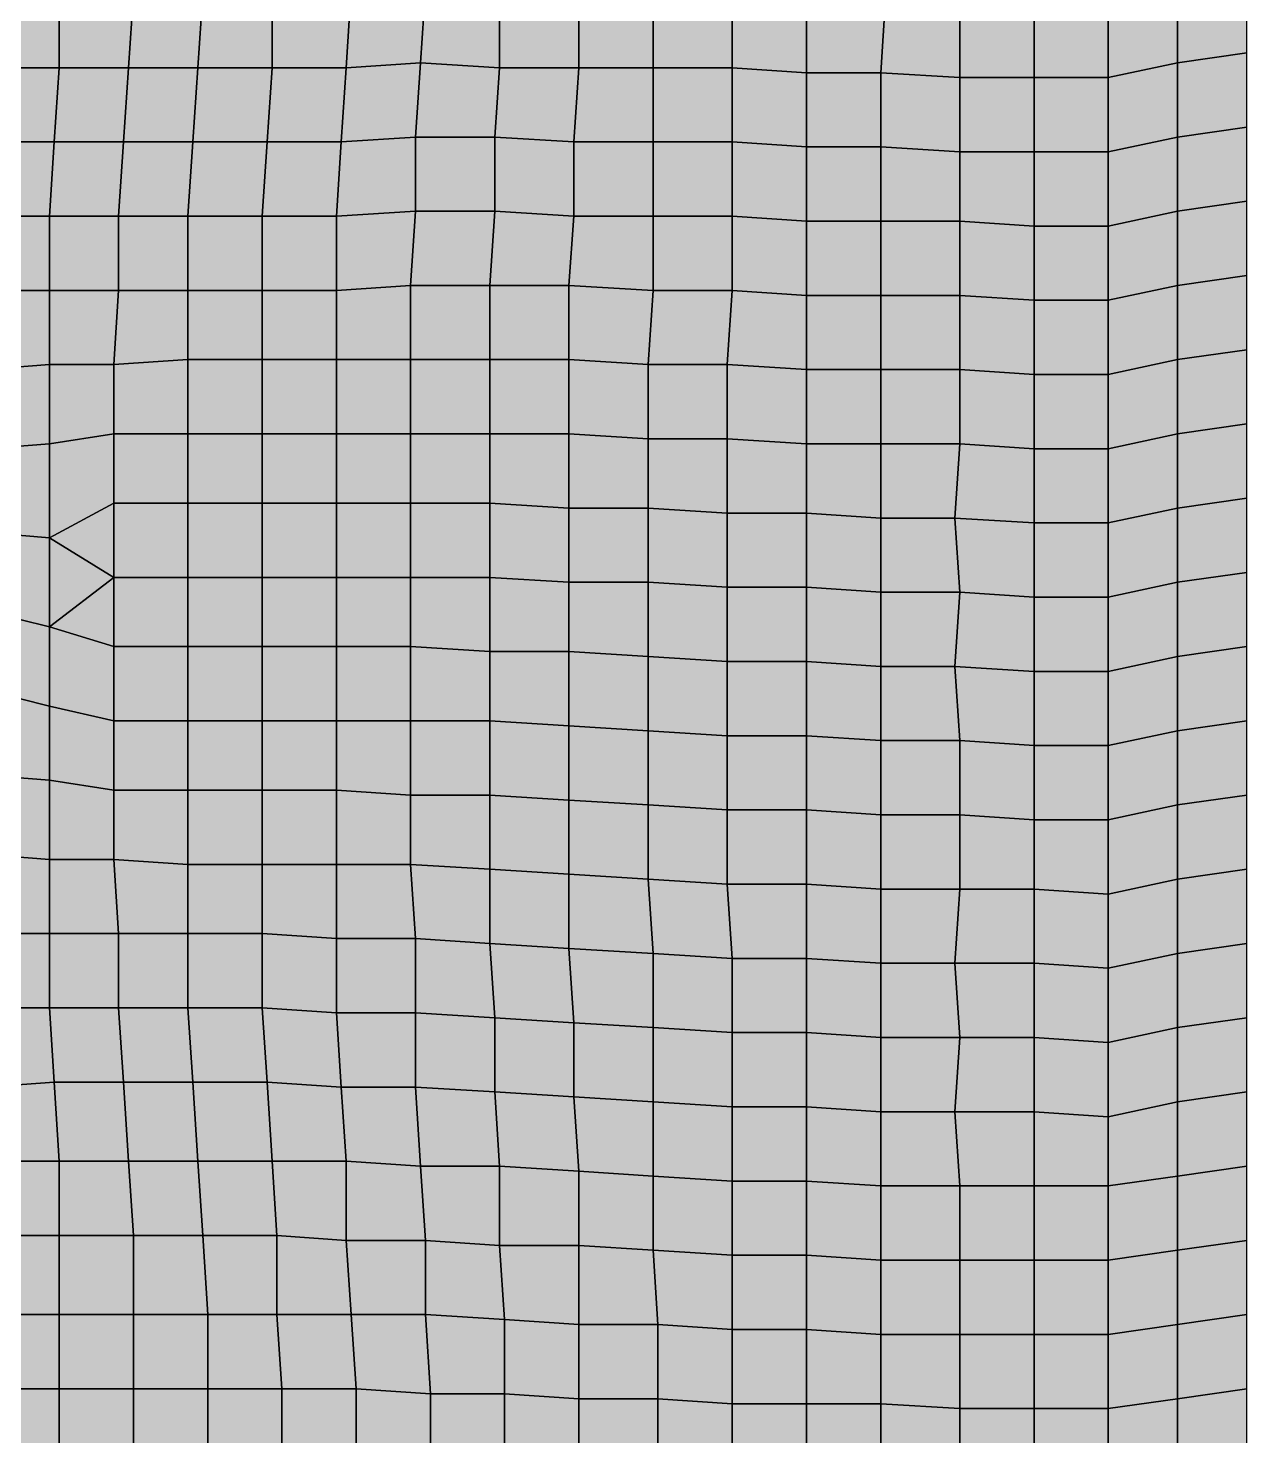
# Model space of a CAD drawing. Header units: metres. Extents: x -7480 to 79269, y -9100 to 45880.
# Drawn here: x 37634 to 42560, y 21030 to 26720 of the extents above; entities that cross this region are included whole.
import ezdxf

# ---------------------------------------------------------------- set-up
doc = ezdxf.new("R2010")
doc.units = ezdxf.units.M
doc.layers.add('COLOR_181', color=181, linetype='Continuous')

msp = doc.modelspace()

# ---------------------------------------------------------------- hatches: boundary and pattern name
at = {"layer": 'COLOR_181'}
for points in [[(42280, 26580), (42560, 26620), (42560, 26920), (42280, 26880)], [(37460, 26560), (37760, 26560), (37760, 26860), (37460, 26860)], [(37760, 26560), (38040, 26560), (38060, 26860), (37760, 26860)], [(38040, 26560), (38320, 26560), (38340, 26860), (38060, 26860)], [(38320, 26560), (38620, 26560), (38620, 26860), (38340, 26860)], [(38620, 26560), (38920, 26560), (38940, 26880), (38620, 26860)], [(38920, 26560), (39220, 26580), (39240, 26880), (38940, 26880)], [(39220, 26580), (39540, 26560), (39540, 26860), (39240, 26880)], [(39540, 26560), (39860, 26560), (39860, 26860), (39540, 26860)], [(39860, 26560), (40160, 26560), (40160, 26860), (39860, 26860)], [(40160, 26560), (40480, 26560), (40480, 26860), (40160, 26860)], [(40480, 26560), (40780, 26540), (40780, 26840), (40480, 26860)], [(42000, 26520), (42280, 26580), (42280, 26880), (42000, 26820)], [(40780, 26540), (41080, 26540), (41100, 26840), (40780, 26840)], [(41080, 26540), (41400, 26520), (41400, 26820), (41100, 26840)], [(41400, 26520), (41700, 26520), (41700, 26820), (41400, 26820)], [(41700, 26520), (42000, 26520), (42000, 26820), (41700, 26820)], [(38900, 26260), (39200, 26280), (39220, 26580), (38920, 26560)], [(39200, 26280), (39520, 26280), (39540, 26560), (39220, 26580)], [(42000, 26220), (42280, 26280), (42280, 26580), (42000, 26520)], [(42280, 26280), (42560, 26320), (42560, 26620), (42280, 26580)], [(37460, 26260), (37740, 26260), (37760, 26560), (37460, 26560)], [(37740, 26260), (38020, 26260), (38040, 26560), (37760, 26560)], [(38020, 26260), (38300, 26260), (38320, 26560), (38040, 26560)], [(38300, 26260), (38600, 26260), (38620, 26560), (38320, 26560)], [(38600, 26260), (38900, 26260), (38920, 26560), (38620, 26560)], [(39520, 26280), (39840, 26260), (39860, 26560), (39540, 26560)], [(39840, 26260), (40160, 26260), (40160, 26560), (39860, 26560)], [(40160, 26260), (40480, 26260), (40480, 26560), (40160, 26560)], [(40480, 26260), (40780, 26240), (40780, 26540), (40480, 26560)], [(40780, 26240), (41080, 26240), (41080, 26540), (40780, 26540)], [(41080, 26240), (41400, 26220), (41400, 26520), (41080, 26540)], [(41400, 26220), (41700, 26220), (41700, 26520), (41400, 26520)], [(41700, 26220), (42000, 26220), (42000, 26520), (41700, 26520)], [(42280, 25980), (42560, 26020), (42560, 26320), (42280, 26280)], [(37460, 25960), (37720, 25960), (37740, 26260), (37460, 26260)], [(37720, 25960), (38000, 25960), (38020, 26260), (37740, 26260)], [(38000, 25960), (38280, 25960), (38300, 26260), (38020, 26260)], [(38280, 25960), (38580, 25960), (38600, 26260), (38300, 26260)], [(38580, 25960), (38880, 25960), (38900, 26260), (38600, 26260)], [(38880, 25960), (39200, 25980), (39200, 26280), (38900, 26260)], [(39200, 25980), (39520, 25980), (39520, 26280), (39200, 26280)], [(39520, 25980), (39840, 25960), (39840, 26260), (39520, 26280)], [(39840, 25960), (40160, 25960), (40160, 26260), (39840, 26260)], [(40160, 25960), (40480, 25960), (40480, 26260), (40160, 26260)], [(40480, 25960), (40780, 25940), (40780, 26240), (40480, 26260)], [(40780, 25940), (41080, 25940), (41080, 26240), (40780, 26240)], [(41080, 25940), (41400, 25940), (41400, 26220), (41080, 26240)], [(42000, 25920), (42280, 25980), (42280, 26280), (42000, 26220)], [(41400, 25940), (41700, 25920), (41700, 26220), (41400, 26220)], [(41700, 25920), (42000, 25920), (42000, 26220), (41700, 26220)], [(42280, 25680), (42560, 25720), (42560, 26020), (42280, 25980)], [(37440, 25660), (37720, 25660), (37720, 25960), (37460, 25960)], [(37720, 25660), (38000, 25660), (38000, 25960), (37720, 25960)], [(38000, 25660), (38280, 25660), (38280, 25960), (38000, 25960)], [(38280, 25660), (38580, 25660), (38580, 25960), (38280, 25960)], [(38580, 25660), (38880, 25660), (38880, 25960), (38580, 25960)], [(38880, 25660), (39180, 25680), (39200, 25980), (38880, 25960)], [(39180, 25680), (39500, 25680), (39520, 25980), (39200, 25980)], [(39500, 25680), (39820, 25680), (39840, 25960), (39520, 25980)], [(39820, 25680), (40160, 25660), (40160, 25960), (39840, 25960)], [(40160, 25660), (40480, 25660), (40480, 25960), (40160, 25960)], [(40480, 25660), (40780, 25640), (40780, 25940), (40480, 25960)], [(42000, 25620), (42280, 25680), (42280, 25980), (42000, 25920)], [(40780, 25640), (41080, 25640), (41080, 25940), (40780, 25940)], [(41080, 25640), (41400, 25640), (41400, 25940), (41080, 25940)], [(41400, 25640), (41700, 25620), (41700, 25920), (41400, 25940)], [(41700, 25620), (42000, 25620), (42000, 25920), (41700, 25920)], [(42280, 25380), (42560, 25420), (42560, 25720), (42280, 25680)], [(38880, 25380), (39180, 25380), (39180, 25680), (38880, 25660)], [(39180, 25380), (39500, 25380), (39500, 25680), (39180, 25680)], [(39500, 25380), (39820, 25380), (39820, 25680), (39500, 25680)], [(39820, 25380), (40140, 25360), (40160, 25660), (39820, 25680)], [(42000, 25320), (42280, 25380), (42280, 25680), (42000, 25620)], [(37440, 25660), (37460, 25340), (37720, 25360), (37720, 25660)], [(37720, 25360), (37980, 25360), (38000, 25660), (37720, 25660)], [(37980, 25360), (38280, 25380), (38280, 25660), (38000, 25660)], [(38280, 25380), (38580, 25380), (38580, 25660), (38280, 25660)], [(38580, 25380), (38880, 25380), (38880, 25660), (38580, 25660)], [(40140, 25360), (40460, 25360), (40480, 25660), (40160, 25660)], [(40460, 25360), (40780, 25340), (40780, 25640), (40480, 25660)], [(40780, 25340), (41080, 25340), (41080, 25640), (40780, 25640)], [(41080, 25340), (41400, 25340), (41400, 25640), (41080, 25640)], [(41400, 25340), (41700, 25320), (41700, 25620), (41400, 25640)], [(41700, 25320), (42000, 25320), (42000, 25620), (41700, 25620)], [(37980, 25080), (38280, 25080), (38280, 25380), (37980, 25360)], [(38280, 25080), (38580, 25080), (38580, 25380), (38280, 25380)], [(38580, 25080), (38880, 25080), (38880, 25380), (38580, 25380)], [(38880, 25080), (39180, 25080), (39180, 25380), (38880, 25380)], [(39180, 25080), (39500, 25080), (39500, 25380), (39180, 25380)], [(39500, 25080), (39820, 25080), (39820, 25380), (39500, 25380)], [(39820, 25080), (40140, 25060), (40140, 25360), (39820, 25380)], [(42000, 25020), (42280, 25080), (42280, 25380), (42000, 25320)], [(42280, 25080), (42560, 25120), (42560, 25420), (42280, 25380)], [(37460, 25020), (37720, 25040), (37720, 25360), (37460, 25340)], [(37720, 25040), (37980, 25080), (37980, 25360), (37720, 25360)], [(40140, 25060), (40460, 25060), (40460, 25360), (40140, 25360)], [(40460, 25060), (40780, 25040), (40780, 25340), (40460, 25360)], [(40780, 25040), (41080, 25040), (41080, 25340), (40780, 25340)], [(41080, 25040), (41400, 25040), (41400, 25340), (41080, 25340)], [(41400, 25040), (41700, 25020), (41700, 25320), (41400, 25340)], [(41700, 25020), (42000, 25020), (42000, 25320), (41700, 25320)], [(42280, 24780), (42560, 24820), (42560, 25120), (42280, 25080)], [(37460, 25020), (37480, 24680), (37720, 24660), (37720, 25040)], [(37720, 24660), (37980, 24800), (37980, 25080), (37720, 25040)], [(37980, 24800), (38280, 24800), (38280, 25080), (37980, 25080)], [(38280, 24800), (38580, 24800), (38580, 25080), (38280, 25080)], [(38580, 24800), (38880, 24800), (38880, 25080), (38580, 25080)], [(38880, 24800), (39180, 24800), (39180, 25080), (38880, 25080)], [(39180, 24800), (39500, 24800), (39500, 25080), (39180, 25080)], [(39500, 24800), (39820, 24780), (39820, 25080), (39500, 25080)], [(39820, 24780), (40140, 24780), (40140, 25060), (39820, 25080)], [(40140, 24780), (40460, 24760), (40460, 25060), (40140, 25060)], [(40460, 24760), (40780, 24760), (40780, 25040), (40460, 25060)], [(40780, 24760), (41080, 24740), (41080, 25040), (40780, 25040)], [(41080, 24740), (41380, 24740), (41400, 25040), (41080, 25040)], [(41380, 24740), (41700, 24720), (41700, 25020), (41400, 25040)], [(42000, 24720), (42280, 24780), (42280, 25080), (42000, 25020)], [(41700, 24720), (42000, 24720), (42000, 25020), (41700, 25020)], [(42280, 24480), (42560, 24520), (42560, 24820), (42280, 24780)], [(37720, 24660), (37980, 24500), (37980, 24800)], [(37980, 24500), (38280, 24500), (38280, 24800), (37980, 24800)], [(38280, 24500), (38580, 24500), (38580, 24800), (38280, 24800)], [(38580, 24500), (38880, 24500), (38880, 24800), (38580, 24800)], [(38880, 24500), (39180, 24500), (39180, 24800), (38880, 24800)], [(39180, 24500), (39500, 24500), (39500, 24800), (39180, 24800)], [(39500, 24500), (39820, 24480), (39820, 24780), (39500, 24800)], [(39820, 24480), (40140, 24480), (40140, 24780), (39820, 24780)], [(40140, 24480), (40460, 24460), (40460, 24760), (40140, 24780)], [(40460, 24460), (40780, 24460), (40780, 24760), (40460, 24760)], [(40780, 24460), (41080, 24440), (41080, 24740), (40780, 24760)], [(42000, 24420), (42280, 24480), (42280, 24780), (42000, 24720)], [(41080, 24440), (41400, 24440), (41380, 24740), (41080, 24740)], [(41380, 24740), (41400, 24440), (41700, 24420), (41700, 24720)], [(41700, 24420), (42000, 24420), (42000, 24720), (41700, 24720)], [(37480, 24360), (37720, 24300), (37720, 24660), (37480, 24680)], [(37720, 24300), (37980, 24500), (37720, 24660)], [(37720, 24300), (37980, 24220), (37980, 24500)], [(37980, 24220), (38280, 24220), (38280, 24500), (37980, 24500)], [(38280, 24220), (38580, 24220), (38580, 24500), (38280, 24500)], [(38580, 24220), (38880, 24220), (38880, 24500), (38580, 24500)], [(38880, 24220), (39180, 24220), (39180, 24500), (38880, 24500)], [(39180, 24220), (39500, 24200), (39500, 24500), (39180, 24500)], [(39500, 24200), (39820, 24200), (39820, 24480), (39500, 24500)], [(39820, 24200), (40140, 24180), (40140, 24480), (39820, 24480)], [(40140, 24180), (40460, 24160), (40460, 24460), (40140, 24480)], [(42000, 24120), (42280, 24180), (42280, 24480), (42000, 24420)], [(42280, 24180), (42560, 24220), (42560, 24520), (42280, 24480)], [(40460, 24160), (40780, 24160), (40780, 24460), (40460, 24460)], [(40780, 24160), (41080, 24140), (41080, 24440), (40780, 24460)], [(41080, 24140), (41380, 24140), (41400, 24440), (41080, 24440)], [(41380, 24140), (41700, 24120), (41700, 24420), (41400, 24440)], [(41700, 24120), (42000, 24120), (42000, 24420), (41700, 24420)], [(37480, 24040), (37720, 23980), (37720, 24300), (37480, 24360)], [(37720, 23980), (37980, 23920), (37980, 24220), (37720, 24300)], [(37980, 23920), (38280, 23920), (38280, 24220), (37980, 24220)], [(38280, 23920), (38580, 23920), (38580, 24220), (38280, 24220)], [(38580, 23920), (38880, 23920), (38880, 24220), (38580, 24220)], [(38880, 23920), (39180, 23920), (39180, 24220), (38880, 24220)], [(39180, 23920), (39500, 23920), (39500, 24200), (39180, 24220)], [(39500, 23920), (39820, 23900), (39820, 24200), (39500, 24200)], [(39820, 23900), (40140, 23880), (40140, 24180), (39820, 24200)], [(42280, 23880), (42560, 23920), (42560, 24220), (42280, 24180)], [(40140, 23880), (40460, 23860), (40460, 24160), (40140, 24180)], [(40460, 23860), (40780, 23860), (40780, 24160), (40460, 24160)], [(40780, 23860), (41080, 23840), (41080, 24140), (40780, 24160)], [(41080, 23840), (41400, 23840), (41380, 24140), (41080, 24140)], [(41380, 24140), (41400, 23840), (41700, 23820), (41700, 24120)], [(42000, 23820), (42280, 23880), (42280, 24180), (42000, 24120)], [(41700, 23820), (42000, 23820), (42000, 24120), (41700, 24120)], [(37460, 23700), (37720, 23680), (37720, 23980), (37480, 24040)], [(37720, 23680), (37980, 23640), (37980, 23920), (37720, 23980)], [(37980, 23640), (38280, 23640), (38280, 23920), (37980, 23920)], [(38280, 23640), (38580, 23640), (38580, 23920), (38280, 23920)], [(38580, 23640), (38880, 23640), (38880, 23920), (38580, 23920)], [(38880, 23640), (39180, 23620), (39180, 23920), (38880, 23920)], [(39180, 23620), (39500, 23620), (39500, 23920), (39180, 23920)], [(39500, 23620), (39820, 23600), (39820, 23900), (39500, 23920)], [(39820, 23600), (40140, 23580), (40140, 23880), (39820, 23900)], [(42280, 23580), (42560, 23620), (42560, 23920), (42280, 23880)], [(40140, 23580), (40460, 23560), (40460, 23860), (40140, 23880)], [(40460, 23560), (40780, 23560), (40780, 23860), (40460, 23860)], [(40780, 23560), (41080, 23540), (41080, 23840), (40780, 23860)], [(42000, 23520), (42280, 23580), (42280, 23880), (42000, 23820)], [(41080, 23540), (41400, 23540), (41400, 23840), (41080, 23840)], [(41400, 23540), (41700, 23520), (41700, 23820), (41400, 23840)], [(41700, 23520), (42000, 23520), (42000, 23820), (41700, 23820)], [(37460, 23380), (37720, 23360), (37720, 23680), (37460, 23700)], [(37720, 23360), (37980, 23360), (37980, 23640), (37720, 23680)], [(37980, 23360), (38280, 23340), (38280, 23640), (37980, 23640)], [(38280, 23340), (38580, 23340), (38580, 23640), (38280, 23640)], [(38580, 23340), (38880, 23340), (38880, 23640), (38580, 23640)], [(38880, 23340), (39180, 23340), (39180, 23620), (38880, 23640)], [(39180, 23340), (39500, 23320), (39500, 23620), (39180, 23620)], [(39500, 23320), (39820, 23300), (39820, 23600), (39500, 23620)], [(42280, 23280), (42560, 23320), (42560, 23620), (42280, 23580)], [(39820, 23300), (40140, 23280), (40140, 23580), (39820, 23600)], [(40140, 23280), (40460, 23260), (40460, 23560), (40140, 23580)], [(40460, 23260), (40780, 23260), (40780, 23560), (40460, 23560)], [(40780, 23260), (41080, 23240), (41080, 23540), (40780, 23560)], [(42000, 23220), (42280, 23280), (42280, 23580), (42000, 23520)], [(41080, 23240), (41400, 23240), (41400, 23540), (41080, 23540)], [(41400, 23240), (41700, 23240), (41700, 23520), (41400, 23540)], [(41700, 23240), (42000, 23220), (42000, 23520), (41700, 23520)], [(37440, 23060), (37720, 23060), (37720, 23360), (37460, 23380)], [(37720, 23060), (38000, 23060), (37980, 23360), (37720, 23360)], [(37980, 23360), (38000, 23060), (38280, 23060), (38280, 23340)], [(38280, 23060), (38580, 23060), (38580, 23340), (38280, 23340)], [(38580, 23060), (38880, 23040), (38880, 23340), (38580, 23340)], [(38880, 23040), (39200, 23040), (39180, 23340), (38880, 23340)], [(39180, 23340), (39200, 23040), (39500, 23020), (39500, 23320)], [(39500, 23020), (39820, 23000), (39820, 23300), (39500, 23320)], [(39820, 23000), (40160, 22980), (40140, 23280), (39820, 23300)], [(40140, 23280), (40160, 22980), (40480, 22960), (40460, 23260)], [(42000, 22920), (42280, 22980), (42280, 23280), (42000, 23220)], [(42280, 22980), (42560, 23020), (42560, 23320), (42280, 23280)], [(40460, 23260), (40480, 22960), (40780, 22960), (40780, 23260)], [(40780, 22960), (41080, 22940), (41080, 23240), (40780, 23260)], [(41080, 22940), (41380, 22940), (41400, 23240), (41080, 23240)], [(41380, 22940), (41700, 22940), (41700, 23240), (41400, 23240)], [(41700, 22940), (42000, 22920), (42000, 23220), (41700, 23240)], [(37440, 23060), (37460, 22760), (37720, 22760), (37720, 23060)], [(37720, 22760), (38000, 22760), (38000, 23060), (37720, 23060)], [(38000, 22760), (38280, 22760), (38280, 23060), (38000, 23060)], [(38280, 22760), (38580, 22760), (38580, 23060), (38280, 23060)], [(38580, 22760), (38880, 22740), (38880, 23040), (38580, 23060)], [(38880, 22740), (39200, 22740), (39200, 23040), (38880, 23040)], [(39200, 22740), (39520, 22720), (39500, 23020), (39200, 23040)], [(39500, 23020), (39520, 22720), (39840, 22700), (39820, 23000)], [(39820, 23000), (39840, 22700), (40160, 22680), (40160, 22980)], [(42280, 22680), (42560, 22720), (42560, 23020), (42280, 22980)], [(40160, 22680), (40480, 22660), (40480, 22960), (40160, 22980)], [(40480, 22660), (40780, 22660), (40780, 22960), (40480, 22960)], [(40780, 22660), (41080, 22640), (41080, 22940), (40780, 22960)], [(41080, 22640), (41400, 22640), (41380, 22940), (41080, 22940)], [(41380, 22940), (41400, 22640), (41700, 22640), (41700, 22940)], [(41700, 22640), (42000, 22620), (42000, 22920), (41700, 22940)], [(42000, 22620), (42280, 22680), (42280, 22980), (42000, 22920)], [(37460, 22440), (37740, 22460), (37720, 22760), (37460, 22760)], [(37720, 22760), (37740, 22460), (38020, 22460), (38000, 22760)], [(38000, 22760), (38020, 22460), (38300, 22460), (38280, 22760)], [(38280, 22760), (38300, 22460), (38600, 22460), (38580, 22760)], [(38580, 22760), (38600, 22460), (38900, 22440), (38880, 22740)], [(38880, 22740), (38900, 22440), (39200, 22440), (39200, 22740)], [(39200, 22440), (39520, 22420), (39520, 22720), (39200, 22740)], [(39520, 22420), (39840, 22400), (39840, 22700), (39520, 22720)], [(42280, 22380), (42560, 22420), (42560, 22720), (42280, 22680)], [(39840, 22400), (40160, 22380), (40160, 22680), (39840, 22700)], [(40160, 22380), (40480, 22360), (40480, 22660), (40160, 22680)], [(40480, 22360), (40780, 22360), (40780, 22660), (40480, 22660)], [(40780, 22360), (41080, 22340), (41080, 22640), (40780, 22660)], [(42000, 22320), (42280, 22380), (42280, 22680), (42000, 22620)], [(41080, 22340), (41380, 22340), (41400, 22640), (41080, 22640)], [(41380, 22340), (41700, 22340), (41700, 22640), (41400, 22640)], [(41700, 22340), (42000, 22320), (42000, 22620), (41700, 22640)], [(37460, 22140), (37760, 22140), (37740, 22460), (37460, 22440)], [(37740, 22460), (37760, 22140), (38040, 22140), (38020, 22460)], [(38020, 22460), (38040, 22140), (38320, 22140), (38300, 22460)], [(38300, 22460), (38320, 22140), (38620, 22140), (38600, 22460)], [(38600, 22460), (38620, 22140), (38920, 22140), (38900, 22440)], [(38900, 22440), (38920, 22140), (39220, 22120), (39200, 22440)], [(39200, 22440), (39220, 22120), (39540, 22120), (39520, 22420)], [(39520, 22420), (39540, 22120), (39860, 22100), (39840, 22400)], [(42280, 22080), (42560, 22120), (42560, 22420), (42280, 22380)], [(39840, 22400), (39860, 22100), (40160, 22080), (40160, 22380)], [(40160, 22080), (40480, 22060), (40480, 22360), (40160, 22380)], [(42000, 22040), (42280, 22080), (42280, 22380), (42000, 22320)], [(40480, 22060), (40780, 22060), (40780, 22360), (40480, 22360)], [(40780, 22060), (41080, 22040), (41080, 22340), (40780, 22360)], [(41080, 22040), (41400, 22040), (41380, 22340), (41080, 22340)], [(41380, 22340), (41400, 22040), (41700, 22040), (41700, 22340)], [(41700, 22040), (42000, 22040), (42000, 22320), (41700, 22340)], [(37460, 21840), (37760, 21840), (37760, 22140), (37460, 22140)], [(37760, 21840), (38060, 21840), (38040, 22140), (37760, 22140)], [(38040, 22140), (38060, 21840), (38340, 21840), (38320, 22140)], [(38320, 22140), (38340, 21840), (38640, 21840), (38620, 22140)], [(38620, 22140), (38640, 21840), (38920, 21820), (38920, 22140)], [(38920, 21820), (39240, 21820), (39220, 22120), (38920, 22140)], [(39220, 22120), (39240, 21820), (39540, 21800), (39540, 22120)], [(39540, 21800), (39860, 21800), (39860, 22100), (39540, 22120)], [(39860, 21800), (40160, 21780), (40160, 22080), (39860, 22100)], [(40160, 21780), (40480, 21760), (40480, 22060), (40160, 22080)], [(42000, 21740), (42280, 21780), (42280, 22080), (42000, 22040)], [(42280, 21780), (42560, 21820), (42560, 22120), (42280, 22080)], [(40480, 21760), (40780, 21760), (40780, 22060), (40480, 22060)], [(40780, 21760), (41080, 21740), (41080, 22040), (40780, 22060)], [(41080, 21740), (41400, 21740), (41400, 22040), (41080, 22040)], [(41400, 21740), (41700, 21740), (41700, 22040), (41400, 22040)], [(41700, 21740), (42000, 21740), (42000, 22040), (41700, 22040)], [(37460, 21520), (37760, 21520), (37760, 21840), (37460, 21840)], [(37760, 21520), (38060, 21520), (38060, 21840), (37760, 21840)], [(38060, 21520), (38360, 21520), (38340, 21840), (38060, 21840)], [(38340, 21840), (38360, 21520), (38640, 21520), (38640, 21840)], [(38640, 21520), (38940, 21520), (38920, 21820), (38640, 21840)], [(38920, 21820), (38940, 21520), (39240, 21520), (39240, 21820)], [(39240, 21520), (39560, 21500), (39540, 21800), (39240, 21820)], [(39540, 21800), (39560, 21500), (39860, 21480), (39860, 21800)], [(39860, 21480), (40180, 21480), (40160, 21780), (39860, 21800)], [(42280, 21480), (42560, 21520), (42560, 21820), (42280, 21780)], [(40160, 21780), (40180, 21480), (40480, 21460), (40480, 21760)], [(40480, 21460), (40780, 21460), (40780, 21760), (40480, 21760)], [(40780, 21460), (41080, 21440), (41080, 21740), (40780, 21760)], [(41080, 21440), (41400, 21440), (41400, 21740), (41080, 21740)], [(41400, 21440), (41700, 21440), (41700, 21740), (41400, 21740)], [(41700, 21440), (42000, 21440), (42000, 21740), (41700, 21740)], [(42000, 21440), (42280, 21480), (42280, 21780), (42000, 21740)], [(37460, 21220), (37760, 21220), (37760, 21520), (37460, 21520)], [(37760, 21220), (38060, 21220), (38060, 21520), (37760, 21520)], [(38060, 21220), (38360, 21220), (38360, 21520), (38060, 21520)], [(38360, 21220), (38660, 21220), (38640, 21520), (38360, 21520)], [(38640, 21520), (38660, 21220), (38960, 21220), (38940, 21520)], [(38940, 21520), (38960, 21220), (39260, 21200), (39240, 21520)], [(39240, 21520), (39260, 21200), (39560, 21200), (39560, 21500)], [(42280, 21180), (42560, 21220), (42560, 21520), (42280, 21480)], [(39560, 21200), (39860, 21180), (39860, 21480), (39560, 21500)], [(39860, 21180), (40180, 21180), (40180, 21480), (39860, 21480)], [(40180, 21180), (40480, 21160), (40480, 21460), (40180, 21480)], [(40480, 21160), (40780, 21160), (40780, 21460), (40480, 21460)], [(40780, 21160), (41080, 21160), (41080, 21440), (40780, 21460)], [(42000, 21140), (42280, 21180), (42280, 21480), (42000, 21440)], [(41080, 21160), (41400, 21140), (41400, 21440), (41080, 21440)], [(41400, 21140), (41700, 21140), (41700, 21440), (41400, 21440)], [(41700, 21140), (42000, 21140), (42000, 21440), (41700, 21440)], [(37460, 20920), (37760, 20920), (37760, 21220), (37460, 21220)], [(37760, 20920), (38060, 20920), (38060, 21220), (37760, 21220)], [(38060, 20920), (38360, 20920), (38360, 21220), (38060, 21220)], [(38360, 20920), (38660, 20900), (38660, 21220), (38360, 21220)], [(38660, 20900), (38960, 20900), (38960, 21220), (38660, 21220)], [(38960, 20900), (39260, 20900), (39260, 21200), (38960, 21220)], [(39260, 20900), (39560, 20880), (39560, 21200), (39260, 21200)], [(39560, 20880), (39860, 20880), (39860, 21180), (39560, 21200)], [(39860, 20880), (40180, 20880), (40180, 21180), (39860, 21180)], [(40180, 20880), (40480, 20860), (40480, 21160), (40180, 21180)], [(42000, 20840), (42280, 20880), (42280, 21180), (42000, 21140)], [(42280, 20880), (42560, 20920), (42560, 21220), (42280, 21180)], [(40480, 20860), (40780, 20860), (40780, 21160), (40480, 21160)], [(40780, 20860), (41080, 20860), (41080, 21160), (40780, 21160)], [(41080, 20860), (41400, 20840), (41400, 21140), (41080, 21160)], [(41400, 20840), (41700, 20840), (41700, 21140), (41400, 21140)], [(41700, 20840), (42000, 20840), (42000, 21140), (41700, 21140)]]:
    msp.add_hatch(color=256, dxfattribs=at).paths.add_polyline_path(points)

# ---------------------------------------------------------------- linework, layer by layer
for points in [[(42280, 26580), (42560, 26620), (42560, 26920), (42280, 26880)], [(37460, 26560), (37760, 26560), (37760, 26860), (37460, 26860)], [(37760, 26560), (38040, 26560), (38060, 26860), (37760, 26860)], [(38040, 26560), (38320, 26560), (38340, 26860), (38060, 26860)], [(38320, 26560), (38620, 26560), (38620, 26860), (38340, 26860)], [(38620, 26560), (38920, 26560), (38940, 26880), (38620, 26860)], [(38920, 26560), (39220, 26580), (39240, 26880), (38940, 26880)], [(39220, 26580), (39540, 26560), (39540, 26860), (39240, 26880)], [(39540, 26560), (39860, 26560), (39860, 26860), (39540, 26860)], [(39860, 26560), (40160, 26560), (40160, 26860), (39860, 26860)], [(40160, 26560), (40480, 26560), (40480, 26860), (40160, 26860)], [(40480, 26560), (40780, 26540), (40780, 26840), (40480, 26860)], [(42000, 26520), (42280, 26580), (42280, 26880), (42000, 26820)], [(40780, 26540), (41080, 26540), (41100, 26840), (40780, 26840)], [(41080, 26540), (41400, 26520), (41400, 26820), (41100, 26840)], [(41400, 26520), (41700, 26520), (41700, 26820), (41400, 26820)], [(41700, 26520), (42000, 26520), (42000, 26820), (41700, 26820)], [(38900, 26260), (39200, 26280), (39220, 26580), (38920, 26560)], [(39200, 26280), (39520, 26280), (39540, 26560), (39220, 26580)], [(42000, 26220), (42280, 26280), (42280, 26580), (42000, 26520)], [(42280, 26280), (42560, 26320), (42560, 26620), (42280, 26580)], [(37460, 26260), (37740, 26260), (37760, 26560), (37460, 26560)], [(37740, 26260), (38020, 26260), (38040, 26560), (37760, 26560)], [(38020, 26260), (38300, 26260), (38320, 26560), (38040, 26560)], [(38300, 26260), (38600, 26260), (38620, 26560), (38320, 26560)], [(38600, 26260), (38900, 26260), (38920, 26560), (38620, 26560)], [(39520, 26280), (39840, 26260), (39860, 26560), (39540, 26560)], [(39840, 26260), (40160, 26260), (40160, 26560), (39860, 26560)], [(40160, 26260), (40480, 26260), (40480, 26560), (40160, 26560)], [(40480, 26260), (40780, 26240), (40780, 26540), (40480, 26560)], [(40780, 26240), (41080, 26240), (41080, 26540), (40780, 26540)], [(41080, 26240), (41400, 26220), (41400, 26520), (41080, 26540)], [(41400, 26220), (41700, 26220), (41700, 26520), (41400, 26520)], [(41700, 26220), (42000, 26220), (42000, 26520), (41700, 26520)], [(42280, 25980), (42560, 26020), (42560, 26320), (42280, 26280)], [(37460, 25960), (37720, 25960), (37740, 26260), (37460, 26260)], [(37720, 25960), (38000, 25960), (38020, 26260), (37740, 26260)], [(38000, 25960), (38280, 25960), (38300, 26260), (38020, 26260)], [(38280, 25960), (38580, 25960), (38600, 26260), (38300, 26260)], [(38580, 25960), (38880, 25960), (38900, 26260), (38600, 26260)], [(38880, 25960), (39200, 25980), (39200, 26280), (38900, 26260)], [(39200, 25980), (39520, 25980), (39520, 26280), (39200, 26280)], [(39520, 25980), (39840, 25960), (39840, 26260), (39520, 26280)], [(39840, 25960), (40160, 25960), (40160, 26260), (39840, 26260)], [(40160, 25960), (40480, 25960), (40480, 26260), (40160, 26260)], [(40480, 25960), (40780, 25940), (40780, 26240), (40480, 26260)], [(40780, 25940), (41080, 25940), (41080, 26240), (40780, 26240)], [(41080, 25940), (41400, 25940), (41400, 26220), (41080, 26240)], [(42000, 25920), (42280, 25980), (42280, 26280), (42000, 26220)], [(41400, 25940), (41700, 25920), (41700, 26220), (41400, 26220)], [(41700, 25920), (42000, 25920), (42000, 26220), (41700, 26220)], [(42280, 25680), (42560, 25720), (42560, 26020), (42280, 25980)], [(37440, 25660), (37720, 25660), (37720, 25960), (37460, 25960)], [(37720, 25660), (38000, 25660), (38000, 25960), (37720, 25960)], [(38000, 25660), (38280, 25660), (38280, 25960), (38000, 25960)], [(38280, 25660), (38580, 25660), (38580, 25960), (38280, 25960)], [(38580, 25660), (38880, 25660), (38880, 25960), (38580, 25960)], [(38880, 25660), (39180, 25680), (39200, 25980), (38880, 25960)], [(39180, 25680), (39500, 25680), (39520, 25980), (39200, 25980)], [(39500, 25680), (39820, 25680), (39840, 25960), (39520, 25980)], [(39820, 25680), (40160, 25660), (40160, 25960), (39840, 25960)], [(40160, 25660), (40480, 25660), (40480, 25960), (40160, 25960)], [(40480, 25660), (40780, 25640), (40780, 25940), (40480, 25960)], [(42000, 25620), (42280, 25680), (42280, 25980), (42000, 25920)], [(40780, 25640), (41080, 25640), (41080, 25940), (40780, 25940)], [(41080, 25640), (41400, 25640), (41400, 25940), (41080, 25940)], [(41400, 25640), (41700, 25620), (41700, 25920), (41400, 25940)], [(41700, 25620), (42000, 25620), (42000, 25920), (41700, 25920)], [(42280, 25380), (42560, 25420), (42560, 25720), (42280, 25680)], [(38880, 25380), (39180, 25380), (39180, 25680), (38880, 25660)], [(39180, 25380), (39500, 25380), (39500, 25680), (39180, 25680)], [(39500, 25380), (39820, 25380), (39820, 25680), (39500, 25680)], [(39820, 25380), (40140, 25360), (40160, 25660), (39820, 25680)], [(42000, 25320), (42280, 25380), (42280, 25680), (42000, 25620)], [(37440, 25660), (37460, 25340), (37720, 25360), (37720, 25660)], [(37720, 25360), (37980, 25360), (38000, 25660), (37720, 25660)], [(37980, 25360), (38280, 25380), (38280, 25660), (38000, 25660)], [(38280, 25380), (38580, 25380), (38580, 25660), (38280, 25660)], [(38580, 25380), (38880, 25380), (38880, 25660), (38580, 25660)], [(40140, 25360), (40460, 25360), (40480, 25660), (40160, 25660)], [(40460, 25360), (40780, 25340), (40780, 25640), (40480, 25660)], [(40780, 25340), (41080, 25340), (41080, 25640), (40780, 25640)], [(41080, 25340), (41400, 25340), (41400, 25640), (41080, 25640)], [(41400, 25340), (41700, 25320), (41700, 25620), (41400, 25640)], [(41700, 25320), (42000, 25320), (42000, 25620), (41700, 25620)], [(37980, 25080), (38280, 25080), (38280, 25380), (37980, 25360)], [(38280, 25080), (38580, 25080), (38580, 25380), (38280, 25380)], [(38580, 25080), (38880, 25080), (38880, 25380), (38580, 25380)], [(38880, 25080), (39180, 25080), (39180, 25380), (38880, 25380)], [(39180, 25080), (39500, 25080), (39500, 25380), (39180, 25380)], [(39500, 25080), (39820, 25080), (39820, 25380), (39500, 25380)], [(39820, 25080), (40140, 25060), (40140, 25360), (39820, 25380)], [(42000, 25020), (42280, 25080), (42280, 25380), (42000, 25320)], [(42280, 25080), (42560, 25120), (42560, 25420), (42280, 25380)], [(37460, 25020), (37720, 25040), (37720, 25360), (37460, 25340)], [(37720, 25040), (37980, 25080), (37980, 25360), (37720, 25360)], [(40140, 25060), (40460, 25060), (40460, 25360), (40140, 25360)], [(40460, 25060), (40780, 25040), (40780, 25340), (40460, 25360)], [(40780, 25040), (41080, 25040), (41080, 25340), (40780, 25340)], [(41080, 25040), (41400, 25040), (41400, 25340), (41080, 25340)], [(41400, 25040), (41700, 25020), (41700, 25320), (41400, 25340)], [(41700, 25020), (42000, 25020), (42000, 25320), (41700, 25320)], [(42280, 24780), (42560, 24820), (42560, 25120), (42280, 25080)], [(37460, 25020), (37480, 24680), (37720, 24660), (37720, 25040)], [(37720, 24660), (37980, 24800), (37980, 25080), (37720, 25040)], [(37980, 24800), (38280, 24800), (38280, 25080), (37980, 25080)], [(38280, 24800), (38580, 24800), (38580, 25080), (38280, 25080)], [(38580, 24800), (38880, 24800), (38880, 25080), (38580, 25080)], [(38880, 24800), (39180, 24800), (39180, 25080), (38880, 25080)], [(39180, 24800), (39500, 24800), (39500, 25080), (39180, 25080)], [(39500, 24800), (39820, 24780), (39820, 25080), (39500, 25080)], [(39820, 24780), (40140, 24780), (40140, 25060), (39820, 25080)], [(40140, 24780), (40460, 24760), (40460, 25060), (40140, 25060)], [(40460, 24760), (40780, 24760), (40780, 25040), (40460, 25060)], [(40780, 24760), (41080, 24740), (41080, 25040), (40780, 25040)], [(41080, 24740), (41380, 24740), (41400, 25040), (41080, 25040)], [(41380, 24740), (41700, 24720), (41700, 25020), (41400, 25040)], [(42000, 24720), (42280, 24780), (42280, 25080), (42000, 25020)], [(41700, 24720), (42000, 24720), (42000, 25020), (41700, 25020)], [(42280, 24480), (42560, 24520), (42560, 24820), (42280, 24780)], [(37720, 24660), (37980, 24500), (37980, 24800)], [(37980, 24500), (38280, 24500), (38280, 24800), (37980, 24800)], [(38280, 24500), (38580, 24500), (38580, 24800), (38280, 24800)], [(38580, 24500), (38880, 24500), (38880, 24800), (38580, 24800)], [(38880, 24500), (39180, 24500), (39180, 24800), (38880, 24800)], [(39180, 24500), (39500, 24500), (39500, 24800), (39180, 24800)], [(39500, 24500), (39820, 24480), (39820, 24780), (39500, 24800)], [(39820, 24480), (40140, 24480), (40140, 24780), (39820, 24780)], [(40140, 24480), (40460, 24460), (40460, 24760), (40140, 24780)], [(40460, 24460), (40780, 24460), (40780, 24760), (40460, 24760)], [(40780, 24460), (41080, 24440), (41080, 24740), (40780, 24760)], [(42000, 24420), (42280, 24480), (42280, 24780), (42000, 24720)], [(41080, 24440), (41400, 24440), (41380, 24740), (41080, 24740)], [(41380, 24740), (41400, 24440), (41700, 24420), (41700, 24720)], [(41700, 24420), (42000, 24420), (42000, 24720), (41700, 24720)], [(37480, 24360), (37720, 24300), (37720, 24660), (37480, 24680)], [(37720, 24300), (37980, 24500), (37720, 24660)], [(37720, 24300), (37980, 24220), (37980, 24500)], [(37980, 24220), (38280, 24220), (38280, 24500), (37980, 24500)], [(38280, 24220), (38580, 24220), (38580, 24500), (38280, 24500)], [(38580, 24220), (38880, 24220), (38880, 24500), (38580, 24500)], [(38880, 24220), (39180, 24220), (39180, 24500), (38880, 24500)], [(39180, 24220), (39500, 24200), (39500, 24500), (39180, 24500)], [(39500, 24200), (39820, 24200), (39820, 24480), (39500, 24500)], [(39820, 24200), (40140, 24180), (40140, 24480), (39820, 24480)], [(40140, 24180), (40460, 24160), (40460, 24460), (40140, 24480)], [(42000, 24120), (42280, 24180), (42280, 24480), (42000, 24420)], [(42280, 24180), (42560, 24220), (42560, 24520), (42280, 24480)], [(40460, 24160), (40780, 24160), (40780, 24460), (40460, 24460)], [(40780, 24160), (41080, 24140), (41080, 24440), (40780, 24460)], [(41080, 24140), (41380, 24140), (41400, 24440), (41080, 24440)], [(41380, 24140), (41700, 24120), (41700, 24420), (41400, 24440)], [(41700, 24120), (42000, 24120), (42000, 24420), (41700, 24420)], [(37480, 24040), (37720, 23980), (37720, 24300), (37480, 24360)], [(37720, 23980), (37980, 23920), (37980, 24220), (37720, 24300)], [(37980, 23920), (38280, 23920), (38280, 24220), (37980, 24220)], [(38280, 23920), (38580, 23920), (38580, 24220), (38280, 24220)], [(38580, 23920), (38880, 23920), (38880, 24220), (38580, 24220)], [(38880, 23920), (39180, 23920), (39180, 24220), (38880, 24220)], [(39180, 23920), (39500, 23920), (39500, 24200), (39180, 24220)], [(39500, 23920), (39820, 23900), (39820, 24200), (39500, 24200)], [(39820, 23900), (40140, 23880), (40140, 24180), (39820, 24200)], [(42280, 23880), (42560, 23920), (42560, 24220), (42280, 24180)], [(40140, 23880), (40460, 23860), (40460, 24160), (40140, 24180)], [(40460, 23860), (40780, 23860), (40780, 24160), (40460, 24160)], [(40780, 23860), (41080, 23840), (41080, 24140), (40780, 24160)], [(41080, 23840), (41400, 23840), (41380, 24140), (41080, 24140)], [(41380, 24140), (41400, 23840), (41700, 23820), (41700, 24120)], [(42000, 23820), (42280, 23880), (42280, 24180), (42000, 24120)], [(41700, 23820), (42000, 23820), (42000, 24120), (41700, 24120)], [(37460, 23700), (37720, 23680), (37720, 23980), (37480, 24040)], [(37720, 23680), (37980, 23640), (37980, 23920), (37720, 23980)], [(37980, 23640), (38280, 23640), (38280, 23920), (37980, 23920)], [(38280, 23640), (38580, 23640), (38580, 23920), (38280, 23920)], [(38580, 23640), (38880, 23640), (38880, 23920), (38580, 23920)], [(38880, 23640), (39180, 23620), (39180, 23920), (38880, 23920)], [(39180, 23620), (39500, 23620), (39500, 23920), (39180, 23920)], [(39500, 23620), (39820, 23600), (39820, 23900), (39500, 23920)], [(39820, 23600), (40140, 23580), (40140, 23880), (39820, 23900)], [(42280, 23580), (42560, 23620), (42560, 23920), (42280, 23880)], [(40140, 23580), (40460, 23560), (40460, 23860), (40140, 23880)], [(40460, 23560), (40780, 23560), (40780, 23860), (40460, 23860)], [(40780, 23560), (41080, 23540), (41080, 23840), (40780, 23860)], [(42000, 23520), (42280, 23580), (42280, 23880), (42000, 23820)], [(41080, 23540), (41400, 23540), (41400, 23840), (41080, 23840)], [(41400, 23540), (41700, 23520), (41700, 23820), (41400, 23840)], [(41700, 23520), (42000, 23520), (42000, 23820), (41700, 23820)], [(37460, 23380), (37720, 23360), (37720, 23680), (37460, 23700)], [(37720, 23360), (37980, 23360), (37980, 23640), (37720, 23680)], [(37980, 23360), (38280, 23340), (38280, 23640), (37980, 23640)], [(38280, 23340), (38580, 23340), (38580, 23640), (38280, 23640)], [(38580, 23340), (38880, 23340), (38880, 23640), (38580, 23640)], [(38880, 23340), (39180, 23340), (39180, 23620), (38880, 23640)], [(39180, 23340), (39500, 23320), (39500, 23620), (39180, 23620)], [(39500, 23320), (39820, 23300), (39820, 23600), (39500, 23620)], [(42280, 23280), (42560, 23320), (42560, 23620), (42280, 23580)], [(39820, 23300), (40140, 23280), (40140, 23580), (39820, 23600)], [(40140, 23280), (40460, 23260), (40460, 23560), (40140, 23580)], [(40460, 23260), (40780, 23260), (40780, 23560), (40460, 23560)], [(40780, 23260), (41080, 23240), (41080, 23540), (40780, 23560)], [(42000, 23220), (42280, 23280), (42280, 23580), (42000, 23520)], [(41080, 23240), (41400, 23240), (41400, 23540), (41080, 23540)], [(41400, 23240), (41700, 23240), (41700, 23520), (41400, 23540)], [(41700, 23240), (42000, 23220), (42000, 23520), (41700, 23520)], [(37440, 23060), (37720, 23060), (37720, 23360), (37460, 23380)], [(37720, 23060), (38000, 23060), (37980, 23360), (37720, 23360)], [(37980, 23360), (38000, 23060), (38280, 23060), (38280, 23340)], [(38280, 23060), (38580, 23060), (38580, 23340), (38280, 23340)], [(38580, 23060), (38880, 23040), (38880, 23340), (38580, 23340)], [(38880, 23040), (39200, 23040), (39180, 23340), (38880, 23340)], [(39180, 23340), (39200, 23040), (39500, 23020), (39500, 23320)], [(39500, 23020), (39820, 23000), (39820, 23300), (39500, 23320)], [(39820, 23000), (40160, 22980), (40140, 23280), (39820, 23300)], [(40140, 23280), (40160, 22980), (40480, 22960), (40460, 23260)], [(42000, 22920), (42280, 22980), (42280, 23280), (42000, 23220)], [(42280, 22980), (42560, 23020), (42560, 23320), (42280, 23280)], [(40460, 23260), (40480, 22960), (40780, 22960), (40780, 23260)], [(40780, 22960), (41080, 22940), (41080, 23240), (40780, 23260)], [(41080, 22940), (41380, 22940), (41400, 23240), (41080, 23240)], [(41380, 22940), (41700, 22940), (41700, 23240), (41400, 23240)], [(41700, 22940), (42000, 22920), (42000, 23220), (41700, 23240)], [(37440, 23060), (37460, 22760), (37720, 22760), (37720, 23060)], [(37720, 22760), (38000, 22760), (38000, 23060), (37720, 23060)], [(38000, 22760), (38280, 22760), (38280, 23060), (38000, 23060)], [(38280, 22760), (38580, 22760), (38580, 23060), (38280, 23060)], [(38580, 22760), (38880, 22740), (38880, 23040), (38580, 23060)], [(38880, 22740), (39200, 22740), (39200, 23040), (38880, 23040)], [(39200, 22740), (39520, 22720), (39500, 23020), (39200, 23040)], [(39500, 23020), (39520, 22720), (39840, 22700), (39820, 23000)], [(39820, 23000), (39840, 22700), (40160, 22680), (40160, 22980)], [(42280, 22680), (42560, 22720), (42560, 23020), (42280, 22980)], [(40160, 22680), (40480, 22660), (40480, 22960), (40160, 22980)], [(40480, 22660), (40780, 22660), (40780, 22960), (40480, 22960)], [(40780, 22660), (41080, 22640), (41080, 22940), (40780, 22960)], [(41080, 22640), (41400, 22640), (41380, 22940), (41080, 22940)], [(41380, 22940), (41400, 22640), (41700, 22640), (41700, 22940)], [(41700, 22640), (42000, 22620), (42000, 22920), (41700, 22940)], [(42000, 22620), (42280, 22680), (42280, 22980), (42000, 22920)], [(37460, 22440), (37740, 22460), (37720, 22760), (37460, 22760)], [(37720, 22760), (37740, 22460), (38020, 22460), (38000, 22760)], [(38000, 22760), (38020, 22460), (38300, 22460), (38280, 22760)], [(38280, 22760), (38300, 22460), (38600, 22460), (38580, 22760)], [(38580, 22760), (38600, 22460), (38900, 22440), (38880, 22740)], [(38880, 22740), (38900, 22440), (39200, 22440), (39200, 22740)], [(39200, 22440), (39520, 22420), (39520, 22720), (39200, 22740)], [(39520, 22420), (39840, 22400), (39840, 22700), (39520, 22720)], [(42280, 22380), (42560, 22420), (42560, 22720), (42280, 22680)], [(39840, 22400), (40160, 22380), (40160, 22680), (39840, 22700)], [(40160, 22380), (40480, 22360), (40480, 22660), (40160, 22680)], [(40480, 22360), (40780, 22360), (40780, 22660), (40480, 22660)], [(40780, 22360), (41080, 22340), (41080, 22640), (40780, 22660)], [(42000, 22320), (42280, 22380), (42280, 22680), (42000, 22620)], [(41080, 22340), (41380, 22340), (41400, 22640), (41080, 22640)], [(41380, 22340), (41700, 22340), (41700, 22640), (41400, 22640)], [(41700, 22340), (42000, 22320), (42000, 22620), (41700, 22640)], [(37460, 22140), (37760, 22140), (37740, 22460), (37460, 22440)], [(37740, 22460), (37760, 22140), (38040, 22140), (38020, 22460)], [(38020, 22460), (38040, 22140), (38320, 22140), (38300, 22460)], [(38300, 22460), (38320, 22140), (38620, 22140), (38600, 22460)], [(38600, 22460), (38620, 22140), (38920, 22140), (38900, 22440)], [(38900, 22440), (38920, 22140), (39220, 22120), (39200, 22440)], [(39200, 22440), (39220, 22120), (39540, 22120), (39520, 22420)], [(39520, 22420), (39540, 22120), (39860, 22100), (39840, 22400)], [(42280, 22080), (42560, 22120), (42560, 22420), (42280, 22380)], [(39840, 22400), (39860, 22100), (40160, 22080), (40160, 22380)], [(40160, 22080), (40480, 22060), (40480, 22360), (40160, 22380)], [(42000, 22040), (42280, 22080), (42280, 22380), (42000, 22320)], [(40480, 22060), (40780, 22060), (40780, 22360), (40480, 22360)], [(40780, 22060), (41080, 22040), (41080, 22340), (40780, 22360)], [(41080, 22040), (41400, 22040), (41380, 22340), (41080, 22340)], [(41380, 22340), (41400, 22040), (41700, 22040), (41700, 22340)], [(41700, 22040), (42000, 22040), (42000, 22320), (41700, 22340)], [(37460, 21840), (37760, 21840), (37760, 22140), (37460, 22140)], [(37760, 21840), (38060, 21840), (38040, 22140), (37760, 22140)], [(38040, 22140), (38060, 21840), (38340, 21840), (38320, 22140)], [(38320, 22140), (38340, 21840), (38640, 21840), (38620, 22140)], [(38620, 22140), (38640, 21840), (38920, 21820), (38920, 22140)], [(38920, 21820), (39240, 21820), (39220, 22120), (38920, 22140)], [(39220, 22120), (39240, 21820), (39540, 21800), (39540, 22120)], [(39540, 21800), (39860, 21800), (39860, 22100), (39540, 22120)], [(39860, 21800), (40160, 21780), (40160, 22080), (39860, 22100)], [(40160, 21780), (40480, 21760), (40480, 22060), (40160, 22080)], [(42000, 21740), (42280, 21780), (42280, 22080), (42000, 22040)], [(42280, 21780), (42560, 21820), (42560, 22120), (42280, 22080)], [(40480, 21760), (40780, 21760), (40780, 22060), (40480, 22060)], [(40780, 21760), (41080, 21740), (41080, 22040), (40780, 22060)], [(41080, 21740), (41400, 21740), (41400, 22040), (41080, 22040)], [(41400, 21740), (41700, 21740), (41700, 22040), (41400, 22040)], [(41700, 21740), (42000, 21740), (42000, 22040), (41700, 22040)], [(37460, 21520), (37760, 21520), (37760, 21840), (37460, 21840)], [(37760, 21520), (38060, 21520), (38060, 21840), (37760, 21840)], [(38060, 21520), (38360, 21520), (38340, 21840), (38060, 21840)], [(38340, 21840), (38360, 21520), (38640, 21520), (38640, 21840)], [(38640, 21520), (38940, 21520), (38920, 21820), (38640, 21840)], [(38920, 21820), (38940, 21520), (39240, 21520), (39240, 21820)], [(39240, 21520), (39560, 21500), (39540, 21800), (39240, 21820)], [(39540, 21800), (39560, 21500), (39860, 21480), (39860, 21800)], [(39860, 21480), (40180, 21480), (40160, 21780), (39860, 21800)], [(42280, 21480), (42560, 21520), (42560, 21820), (42280, 21780)], [(40160, 21780), (40180, 21480), (40480, 21460), (40480, 21760)], [(40480, 21460), (40780, 21460), (40780, 21760), (40480, 21760)], [(40780, 21460), (41080, 21440), (41080, 21740), (40780, 21760)], [(41080, 21440), (41400, 21440), (41400, 21740), (41080, 21740)], [(41400, 21440), (41700, 21440), (41700, 21740), (41400, 21740)], [(41700, 21440), (42000, 21440), (42000, 21740), (41700, 21740)], [(42000, 21440), (42280, 21480), (42280, 21780), (42000, 21740)], [(37460, 21220), (37760, 21220), (37760, 21520), (37460, 21520)], [(37760, 21220), (38060, 21220), (38060, 21520), (37760, 21520)], [(38060, 21220), (38360, 21220), (38360, 21520), (38060, 21520)], [(38360, 21220), (38660, 21220), (38640, 21520), (38360, 21520)], [(38640, 21520), (38660, 21220), (38960, 21220), (38940, 21520)], [(38940, 21520), (38960, 21220), (39260, 21200), (39240, 21520)], [(39240, 21520), (39260, 21200), (39560, 21200), (39560, 21500)], [(42280, 21180), (42560, 21220), (42560, 21520), (42280, 21480)], [(39560, 21200), (39860, 21180), (39860, 21480), (39560, 21500)], [(39860, 21180), (40180, 21180), (40180, 21480), (39860, 21480)], [(40180, 21180), (40480, 21160), (40480, 21460), (40180, 21480)], [(40480, 21160), (40780, 21160), (40780, 21460), (40480, 21460)], [(40780, 21160), (41080, 21160), (41080, 21440), (40780, 21460)], [(42000, 21140), (42280, 21180), (42280, 21480), (42000, 21440)], [(41080, 21160), (41400, 21140), (41400, 21440), (41080, 21440)], [(41400, 21140), (41700, 21140), (41700, 21440), (41400, 21440)], [(41700, 21140), (42000, 21140), (42000, 21440), (41700, 21440)], [(37460, 20920), (37760, 20920), (37760, 21220), (37460, 21220)], [(37760, 20920), (38060, 20920), (38060, 21220), (37760, 21220)], [(38060, 20920), (38360, 20920), (38360, 21220), (38060, 21220)], [(38360, 20920), (38660, 20900), (38660, 21220), (38360, 21220)], [(38660, 20900), (38960, 20900), (38960, 21220), (38660, 21220)], [(38960, 20900), (39260, 20900), (39260, 21200), (38960, 21220)], [(39260, 20900), (39560, 20880), (39560, 21200), (39260, 21200)], [(39560, 20880), (39860, 20880), (39860, 21180), (39560, 21200)], [(39860, 20880), (40180, 20880), (40180, 21180), (39860, 21180)], [(40180, 20880), (40480, 20860), (40480, 21160), (40180, 21180)], [(42000, 20840), (42280, 20880), (42280, 21180), (42000, 21140)], [(42280, 20880), (42560, 20920), (42560, 21220), (42280, 21180)], [(40480, 20860), (40780, 20860), (40780, 21160), (40480, 21160)], [(40780, 20860), (41080, 20860), (41080, 21160), (40780, 21160)], [(41080, 20860), (41400, 20840), (41400, 21140), (41080, 21160)], [(41400, 20840), (41700, 20840), (41700, 21140), (41400, 21140)], [(41700, 20840), (42000, 20840), (42000, 21140), (41700, 21140)]]:
    msp.add_lwpolyline(points, close=True, dxfattribs=at)

doc.saveas('drawing.dxf')
